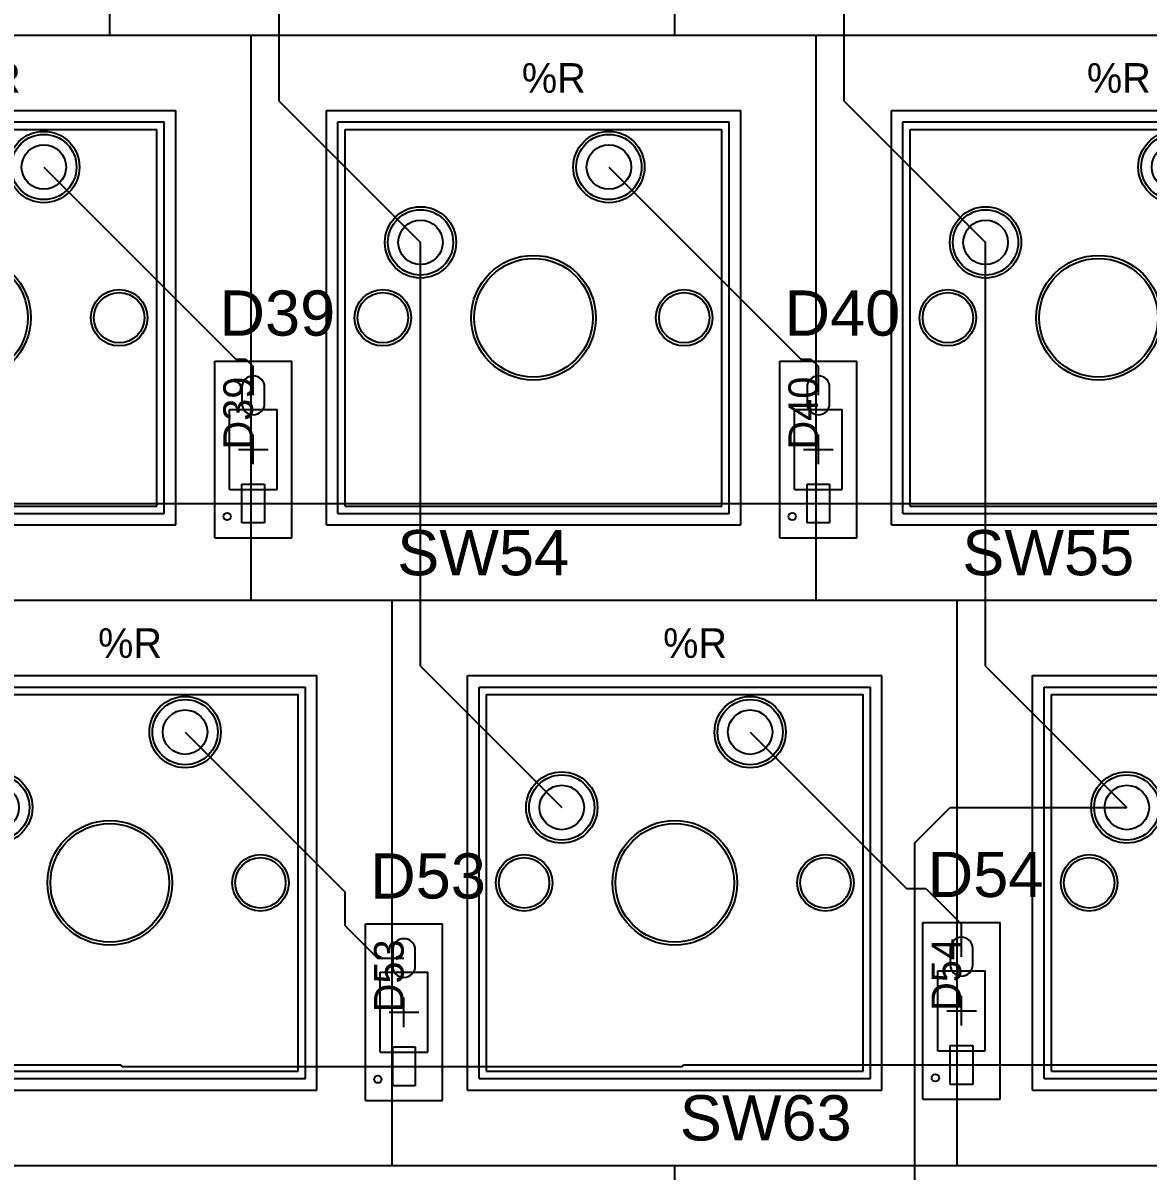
# Model space of a CAD drawing. Header units: millimetres. Extents: x 0 to 306, y 0 to 140.
# Drawn here: x 178.83 to 216.76, y 19.87 to 58.57 of the extents above; entities that cross this region are included whole.
import ezdxf

# ---------------------------------------------------------------- set-up
doc = ezdxf.new("R2010")
doc.units = ezdxf.units.MM
for name, color, linetype in [('BottomLayer', 5, 'Continuous'), ('BottomSolder', 6, 'Continuous'), ('Mechanical16', 56, 'Continuous'), ('Mechanical2', 216, 'Continuous'), ('Mechanical3', 76, 'Continuous'), ('Mechanical4', 56, 'Continuous'), ('Mechanical5', 56, 'Continuous'), ('Mechanical6', 56, 'Continuous'), ('MultiLayer', 9, 'Continuous'), ('PadHoleLayer', 156, 'Continuous'), ('TopLayer', 1, 'Continuous'), ('TopOverlay', 2, 'Continuous'), ('TopPaste', 8, 'Continuous'), ('TopSolder', 216, 'Continuous')]:
    doc.layers.add(name, color=color, linetype=linetype)
doc.styles.add('Arial', font='arial.ttf', dxfattribs={"height": 0.2})

# ---------------------------------------------------------------- blocks, each defined once
blk = doc.blocks.new('SW_C______MX_1_25__PCB_8')
at = {"layer": 'BottomLayer'}
for centre, radius in [((0, 0), 1.1), ((-6.35, -2.54), 1.1), ((-2.54, -5.08), 2), ((-7.62, -5.08), 0.85), ((2.54, -5.08), 0.85)]:
    blk.add_circle(centre, radius, dxfattribs=at)
at = {"layer": 'BottomSolder'}
for centre, radius in [((0, 0), 1.202), ((-6.35, -2.54), 1.202), ((-2.54, -5.08), 2.102), ((-7.62, -5.08), 0.952), ((2.54, -5.08), 0.952)]:
    blk.add_circle(centre, radius, dxfattribs=at)
at = {"layer": 'Mechanical2'}
for p, q in [((-14.446, 4.445), (9.366, 4.445)), ((-14.446, -14.605), (-14.446, 4.445)), ((9.366, -14.605), (9.366, 4.445)), ((-14.446, -14.605), (9.366, -14.605))]:
    blk.add_line(p, q, dxfattribs=at)
at = {"layer": 'Mechanical4'}
for p, q in [((-9.14, -11.68), (-9.14, 1.52)), ((-9.14, 1.52), (4.06, 1.52)), ((4.06, -11.68), (4.06, 1.52)), ((-9.14, -11.68), (4.06, -11.68))]:
    blk.add_line(p, q, dxfattribs=at)
at = {"layer": 'Mechanical6'}
for p, q in [((-8.89, 1.27), (3.81, 1.27)), ((-8.89, -11.43), (-8.89, 1.27)), ((3.81, -11.43), (3.81, 1.27)), ((-8.89, -11.43), (3.81, -11.43))]:
    blk.add_line(p, q, dxfattribs=at)
at = {"layer": 'MultiLayer'}
for centre, radius in [((0, 0), 1.1), ((-6.35, -2.54), 1.1), ((-2.54, -5.08), 2), ((-7.62, -5.08), 0.85), ((2.54, -5.08), 0.85)]:
    blk.add_circle(centre, radius, dxfattribs=at)
at = {"layer": 'PadHoleLayer'}
for centre, radius in [((0, 0), 0.75), ((-6.35, -2.54), 0.75), ((-2.54, -5.08), 2), ((-7.62, -5.08), 0.85), ((2.54, -5.08), 0.85)]:
    blk.add_circle(centre, radius, dxfattribs=at)
at = {"layer": 'TopLayer'}
for centre, radius in [((0, 0), 1.1), ((-6.35, -2.54), 1.1), ((-2.54, -5.08), 2), ((-7.62, -5.08), 0.85), ((2.54, -5.08), 0.85)]:
    blk.add_circle(centre, radius, dxfattribs=at)
at = {"layer": 'TopOverlay'}
for p, q in [((-9.525, 1.905), (4.445, 1.905)), ((-9.525, -12.065), (-9.525, 1.905)), ((4.445, -12.065), (4.445, 1.905)), ((-9.525, -12.065), (4.445, -12.065))]:
    blk.add_line(p, q, dxfattribs=at)
at = {"layer": 'TopSolder'}
for centre, radius in [((0, 0), 1.202), ((-6.35, -2.54), 1.202), ((-2.54, -5.08), 2.102), ((-7.62, -5.08), 0.952), ((2.54, -5.08), 0.952)]:
    blk.add_circle(centre, radius, dxfattribs=at)
at = {"layer": 'Mechanical6'}
blk.add_text('%R', height=1, dxfattribs=at).set_placement((-2.933, 2.501))
blk = doc.blocks.new('SW_C______MX_6_25__PCB_9')
at = {"layer": 'Mechanical2'}
for p in [(-62.071, 4.445), (56.991, -14.605)]:
    blk.add_line(p, (56.991, 4.445), dxfattribs=at)
blk = doc.blocks.new('SW_C______MX_1_00__PCB_16')
at = {"layer": 'BottomLayer'}
for centre, radius in [((0, 0), 1.1), ((-6.35, -2.54), 1.1), ((-2.54, -5.08), 2), ((-7.62, -5.08), 0.85), ((2.54, -5.08), 0.85)]:
    blk.add_circle(centre, radius, dxfattribs=at)
at = {"layer": 'BottomSolder'}
for centre, radius in [((0, 0), 1.202), ((-6.35, -2.54), 1.202), ((-2.54, -5.08), 2.102), ((-7.62, -5.08), 0.952), ((2.54, -5.08), 0.952)]:
    blk.add_circle(centre, radius, dxfattribs=at)
at = {"layer": 'Mechanical2'}
for p, q in [((-12.065, 4.445), (6.985, 4.445)), ((-12.065, -14.605), (-12.065, 4.445)), ((6.985, -14.605), (6.985, 4.445)), ((-12.065, -14.605), (6.985, -14.605))]:
    blk.add_line(p, q, dxfattribs=at)
at = {"layer": 'Mechanical4'}
for p, q in [((-9.14, -11.68), (-9.14, 1.52)), ((-9.14, 1.52), (4.06, 1.52)), ((4.06, -11.68), (4.06, 1.52)), ((-9.14, -11.68), (4.06, -11.68))]:
    blk.add_line(p, q, dxfattribs=at)
at = {"layer": 'Mechanical6'}
for p, q in [((-8.89, 1.27), (3.81, 1.27)), ((-8.89, -11.43), (-8.89, 1.27)), ((3.81, -11.43), (3.81, 1.27)), ((-8.89, -11.43), (3.81, -11.43))]:
    blk.add_line(p, q, dxfattribs=at)
at = {"layer": 'MultiLayer'}
for centre, radius in [((0, 0), 1.1), ((-6.35, -2.54), 1.1), ((-2.54, -5.08), 2), ((-7.62, -5.08), 0.85), ((2.54, -5.08), 0.85)]:
    blk.add_circle(centre, radius, dxfattribs=at)
at = {"layer": 'PadHoleLayer'}
for centre, radius in [((0, 0), 0.75), ((-6.35, -2.54), 0.75), ((-2.54, -5.08), 2), ((-7.62, -5.08), 0.85), ((2.54, -5.08), 0.85)]:
    blk.add_circle(centre, radius, dxfattribs=at)
at = {"layer": 'TopLayer'}
for centre, radius in [((0, 0), 1.1), ((-6.35, -2.54), 1.1), ((-2.54, -5.08), 2), ((-7.62, -5.08), 0.85), ((2.54, -5.08), 0.85)]:
    blk.add_circle(centre, radius, dxfattribs=at)
at = {"layer": 'TopOverlay'}
for p, q in [((-9.525, 1.905), (4.445, 1.905)), ((-9.525, -12.065), (-9.525, 1.905)), ((4.445, -12.065), (4.445, 1.905)), ((-9.525, -12.065), (4.445, -12.065))]:
    blk.add_line(p, q, dxfattribs=at)
at = {"layer": 'TopSolder'}
for centre, radius in [((0, 0), 1.202), ((-6.35, -2.54), 1.202), ((-2.54, -5.08), 2.102), ((-7.62, -5.08), 0.952), ((2.54, -5.08), 0.952)]:
    blk.add_circle(centre, radius, dxfattribs=at)
at = {"layer": 'Mechanical6'}
blk.add_text('%R', height=1, dxfattribs=at).set_placement((-2.933, 2.501))
blk = doc.blocks.new('SW_C______MX_1_00__PCB_17')
at = {"layer": 'BottomLayer'}
for centre, radius in [((0, 0), 1.1), ((-6.35, -2.54), 1.1), ((-2.54, -5.08), 2), ((-7.62, -5.08), 0.85), ((2.54, -5.08), 0.85)]:
    blk.add_circle(centre, radius, dxfattribs=at)
at = {"layer": 'BottomSolder'}
for centre, radius in [((0, 0), 1.202), ((-6.35, -2.54), 1.202), ((-2.54, -5.08), 2.102), ((-7.62, -5.08), 0.952), ((2.54, -5.08), 0.952)]:
    blk.add_circle(centre, radius, dxfattribs=at)
at = {"layer": 'Mechanical2'}
for p, q in [((-12.065, 4.445), (6.985, 4.445)), ((-12.065, -14.605), (-12.065, 4.445)), ((6.985, -14.605), (6.985, 4.445)), ((-12.065, -14.605), (6.985, -14.605))]:
    blk.add_line(p, q, dxfattribs=at)
at = {"layer": 'Mechanical4'}
for p, q in [((-9.14, -11.68), (-9.14, 1.52)), ((-9.14, 1.52), (4.06, 1.52)), ((4.06, -11.68), (4.06, 1.52)), ((-9.14, -11.68), (4.06, -11.68))]:
    blk.add_line(p, q, dxfattribs=at)
at = {"layer": 'Mechanical6'}
for p, q in [((-8.89, 1.27), (3.81, 1.27)), ((-8.89, -11.43), (-8.89, 1.27)), ((3.81, -11.43), (3.81, 1.27)), ((-8.89, -11.43), (3.81, -11.43))]:
    blk.add_line(p, q, dxfattribs=at)
at = {"layer": 'MultiLayer'}
for centre, radius in [((0, 0), 1.1), ((-6.35, -2.54), 1.1), ((-2.54, -5.08), 2), ((-7.62, -5.08), 0.85), ((2.54, -5.08), 0.85)]:
    blk.add_circle(centre, radius, dxfattribs=at)
at = {"layer": 'PadHoleLayer'}
for centre, radius in [((0, 0), 0.75), ((-6.35, -2.54), 0.75), ((-2.54, -5.08), 2), ((-7.62, -5.08), 0.85), ((2.54, -5.08), 0.85)]:
    blk.add_circle(centre, radius, dxfattribs=at)
at = {"layer": 'TopLayer'}
for centre, radius in [((0, 0), 1.1), ((-6.35, -2.54), 1.1), ((-2.54, -5.08), 2), ((-7.62, -5.08), 0.85), ((2.54, -5.08), 0.85)]:
    blk.add_circle(centre, radius, dxfattribs=at)
at = {"layer": 'TopOverlay'}
for p, q in [((-9.525, 1.905), (4.445, 1.905)), ((-9.525, -12.065), (-9.525, 1.905)), ((4.445, -12.065), (4.445, 1.905)), ((-9.525, -12.065), (4.445, -12.065))]:
    blk.add_line(p, q, dxfattribs=at)
at = {"layer": 'TopSolder'}
for centre, radius in [((0, 0), 1.202), ((-6.35, -2.54), 1.202), ((-2.54, -5.08), 2.102), ((-7.62, -5.08), 0.952), ((2.54, -5.08), 0.952)]:
    blk.add_circle(centre, radius, dxfattribs=at)
at = {"layer": 'Mechanical6'}
blk.add_text('%R', height=1, dxfattribs=at).set_placement((-2.933, 2.501))
blk = doc.blocks.new('SW_C______MX_1_00__PCB_18')
at = {"layer": 'BottomLayer'}
for centre, radius in [((0, 0), 1.1), ((-6.35, -2.54), 1.1), ((-2.54, -5.08), 2), ((-7.62, -5.08), 0.85), ((2.54, -5.08), 0.85)]:
    blk.add_circle(centre, radius, dxfattribs=at)
at = {"layer": 'BottomSolder'}
for centre, radius in [((0, 0), 1.202), ((-6.35, -2.54), 1.202), ((-2.54, -5.08), 2.102), ((-7.62, -5.08), 0.952), ((2.54, -5.08), 0.952)]:
    blk.add_circle(centre, radius, dxfattribs=at)
at = {"layer": 'Mechanical2'}
for p, q in [((-12.065, 4.445), (6.985, 4.445)), ((-12.065, -14.605), (-12.065, 4.445)), ((6.985, -14.605), (6.985, 4.445)), ((-12.065, -14.605), (6.985, -14.605))]:
    blk.add_line(p, q, dxfattribs=at)
at = {"layer": 'Mechanical4'}
for p, q in [((-9.14, -11.68), (-9.14, 1.52)), ((-9.14, 1.52), (4.06, 1.52)), ((4.06, -11.68), (4.06, 1.52)), ((-9.14, -11.68), (4.06, -11.68))]:
    blk.add_line(p, q, dxfattribs=at)
at = {"layer": 'Mechanical6'}
for p, q in [((-8.89, 1.27), (3.81, 1.27)), ((-8.89, -11.43), (-8.89, 1.27)), ((3.81, -11.43), (3.81, 1.27)), ((-8.89, -11.43), (3.81, -11.43))]:
    blk.add_line(p, q, dxfattribs=at)
at = {"layer": 'MultiLayer'}
for centre, radius in [((0, 0), 1.1), ((-6.35, -2.54), 1.1), ((-2.54, -5.08), 2), ((-7.62, -5.08), 0.85), ((2.54, -5.08), 0.85)]:
    blk.add_circle(centre, radius, dxfattribs=at)
at = {"layer": 'PadHoleLayer'}
for centre, radius in [((0, 0), 0.75), ((-6.35, -2.54), 0.75), ((-2.54, -5.08), 2), ((-7.62, -5.08), 0.85), ((2.54, -5.08), 0.85)]:
    blk.add_circle(centre, radius, dxfattribs=at)
at = {"layer": 'TopLayer'}
for centre, radius in [((0, 0), 1.1), ((-6.35, -2.54), 1.1), ((-2.54, -5.08), 2), ((-7.62, -5.08), 0.85), ((2.54, -5.08), 0.85)]:
    blk.add_circle(centre, radius, dxfattribs=at)
at = {"layer": 'TopOverlay'}
for p, q in [((-9.525, 1.905), (4.445, 1.905)), ((-9.525, -12.065), (-9.525, 1.905)), ((4.445, -12.065), (4.445, 1.905)), ((-9.525, -12.065), (4.445, -12.065))]:
    blk.add_line(p, q, dxfattribs=at)
at = {"layer": 'TopSolder'}
for centre, radius in [((0, 0), 1.202), ((-6.35, -2.54), 1.202), ((-2.54, -5.08), 2.102), ((-7.62, -5.08), 0.952), ((2.54, -5.08), 0.952)]:
    blk.add_circle(centre, radius, dxfattribs=at)
at = {"layer": 'Mechanical6'}
blk.add_text('%R', height=1, dxfattribs=at).set_placement((-2.933, 2.501))
blk = doc.blocks.new('SW_C______MX_1_00__PCB_30')
at = {"layer": 'BottomLayer'}
for centre, radius in [((0, 0), 1.1), ((-6.35, -2.54), 1.1), ((-2.54, -5.08), 2), ((-7.62, -5.08), 0.85), ((2.54, -5.08), 0.85)]:
    blk.add_circle(centre, radius, dxfattribs=at)
at = {"layer": 'BottomSolder'}
for centre, radius in [((0, 0), 1.202), ((-6.35, -2.54), 1.202), ((-2.54, -5.08), 2.102), ((-7.62, -5.08), 0.952), ((2.54, -5.08), 0.952)]:
    blk.add_circle(centre, radius, dxfattribs=at)
at = {"layer": 'Mechanical2'}
for p, q in [((-12.065, 4.445), (6.985, 4.445)), ((-12.065, -14.605), (-12.065, 4.445)), ((6.985, -14.605), (6.985, 4.445)), ((-12.065, -14.605), (6.985, -14.605))]:
    blk.add_line(p, q, dxfattribs=at)
at = {"layer": 'Mechanical4'}
for p, q in [((-9.14, -11.68), (-9.14, 1.52)), ((-9.14, 1.52), (4.06, 1.52)), ((4.06, -11.68), (4.06, 1.52)), ((-9.14, -11.68), (4.06, -11.68))]:
    blk.add_line(p, q, dxfattribs=at)
at = {"layer": 'Mechanical6'}
for p, q in [((-8.89, 1.27), (3.81, 1.27)), ((-8.89, -11.43), (-8.89, 1.27)), ((3.81, -11.43), (3.81, 1.27)), ((-8.89, -11.43), (3.81, -11.43))]:
    blk.add_line(p, q, dxfattribs=at)
at = {"layer": 'MultiLayer'}
for centre, radius in [((0, 0), 1.1), ((-6.35, -2.54), 1.1), ((-2.54, -5.08), 2), ((-7.62, -5.08), 0.85), ((2.54, -5.08), 0.85)]:
    blk.add_circle(centre, radius, dxfattribs=at)
at = {"layer": 'PadHoleLayer'}
for centre, radius in [((0, 0), 0.75), ((-6.35, -2.54), 0.75), ((-2.54, -5.08), 2), ((-7.62, -5.08), 0.85), ((2.54, -5.08), 0.85)]:
    blk.add_circle(centre, radius, dxfattribs=at)
at = {"layer": 'TopLayer'}
for centre, radius in [((0, 0), 1.1), ((-6.35, -2.54), 1.1), ((-2.54, -5.08), 2), ((-7.62, -5.08), 0.85), ((2.54, -5.08), 0.85)]:
    blk.add_circle(centre, radius, dxfattribs=at)
at = {"layer": 'TopOverlay'}
for p, q in [((-9.525, 1.905), (4.445, 1.905)), ((-9.525, -12.065), (-9.525, 1.905)), ((4.445, -12.065), (4.445, 1.905)), ((-9.525, -12.065), (4.445, -12.065))]:
    blk.add_line(p, q, dxfattribs=at)
at = {"layer": 'TopSolder'}
for centre, radius in [((0, 0), 1.202), ((-6.35, -2.54), 1.202), ((-2.54, -5.08), 2.102), ((-7.62, -5.08), 0.952), ((2.54, -5.08), 0.952)]:
    blk.add_circle(centre, radius, dxfattribs=at)
at = {"layer": 'Mechanical6'}
blk.add_text('%R', height=1, dxfattribs=at).set_placement((-2.933, 2.501))
blk = doc.blocks.new('SW_C______MX_1_00__PCB_31')
at = {"layer": 'BottomLayer'}
for centre, radius in [((0, 0), 1.1), ((-6.35, -2.54), 1.1), ((-2.54, -5.08), 2), ((-7.62, -5.08), 0.85), ((2.54, -5.08), 0.85)]:
    blk.add_circle(centre, radius, dxfattribs=at)
at = {"layer": 'BottomSolder'}
for centre, radius in [((0, 0), 1.202), ((-6.35, -2.54), 1.202), ((-2.54, -5.08), 2.102), ((-7.62, -5.08), 0.952), ((2.54, -5.08), 0.952)]:
    blk.add_circle(centre, radius, dxfattribs=at)
at = {"layer": 'Mechanical2'}
for p, q in [((-12.065, 4.445), (6.985, 4.445)), ((-12.065, -14.605), (-12.065, 4.445)), ((6.985, -14.605), (6.985, 4.445)), ((-12.065, -14.605), (6.985, -14.605))]:
    blk.add_line(p, q, dxfattribs=at)
at = {"layer": 'Mechanical4'}
for p, q in [((-9.14, -11.68), (-9.14, 1.52)), ((-9.14, 1.52), (4.06, 1.52)), ((4.06, -11.68), (4.06, 1.52)), ((-9.14, -11.68), (4.06, -11.68))]:
    blk.add_line(p, q, dxfattribs=at)
at = {"layer": 'Mechanical6'}
for p, q in [((-8.89, 1.27), (3.81, 1.27)), ((-8.89, -11.43), (-8.89, 1.27)), ((3.81, -11.43), (3.81, 1.27)), ((-8.89, -11.43), (3.81, -11.43))]:
    blk.add_line(p, q, dxfattribs=at)
at = {"layer": 'MultiLayer'}
for centre, radius in [((0, 0), 1.1), ((-6.35, -2.54), 1.1), ((-2.54, -5.08), 2), ((-7.62, -5.08), 0.85), ((2.54, -5.08), 0.85)]:
    blk.add_circle(centre, radius, dxfattribs=at)
at = {"layer": 'PadHoleLayer'}
for centre, radius in [((0, 0), 0.75), ((-6.35, -2.54), 0.75), ((-2.54, -5.08), 2), ((-7.62, -5.08), 0.85), ((2.54, -5.08), 0.85)]:
    blk.add_circle(centre, radius, dxfattribs=at)
at = {"layer": 'TopLayer'}
for centre, radius in [((0, 0), 1.1), ((-6.35, -2.54), 1.1), ((-2.54, -5.08), 2), ((-7.62, -5.08), 0.85), ((2.54, -5.08), 0.85)]:
    blk.add_circle(centre, radius, dxfattribs=at)
at = {"layer": 'TopOverlay'}
for p, q in [((-9.525, 1.905), (4.445, 1.905)), ((-9.525, -12.065), (-9.525, 1.905)), ((4.445, -12.065), (4.445, 1.905)), ((-9.525, -12.065), (4.445, -12.065))]:
    blk.add_line(p, q, dxfattribs=at)
at = {"layer": 'TopSolder'}
for centre, radius in [((0, 0), 1.202), ((-6.35, -2.54), 1.202), ((-2.54, -5.08), 2.102), ((-7.62, -5.08), 0.952), ((2.54, -5.08), 0.952)]:
    blk.add_circle(centre, radius, dxfattribs=at)
at = {"layer": 'Mechanical6'}
blk.add_text('%R', height=1, dxfattribs=at).set_placement((-2.933, 2.501))
blk = doc.blocks.new('SW_C______MX_1_00__PCB_32')
at = {"layer": 'BottomLayer'}
for centre, radius in [((0, 0), 1.1), ((-6.35, -2.54), 1.1), ((-2.54, -5.08), 2), ((-7.62, -5.08), 0.85), ((2.54, -5.08), 0.85)]:
    blk.add_circle(centre, radius, dxfattribs=at)
at = {"layer": 'BottomSolder'}
for centre, radius in [((0, 0), 1.202), ((-6.35, -2.54), 1.202), ((-2.54, -5.08), 2.102), ((-7.62, -5.08), 0.952), ((2.54, -5.08), 0.952)]:
    blk.add_circle(centre, radius, dxfattribs=at)
at = {"layer": 'Mechanical2'}
for p, q in [((-12.065, 4.445), (6.985, 4.445)), ((-12.065, -14.605), (-12.065, 4.445)), ((6.985, -14.605), (6.985, 4.445)), ((-12.065, -14.605), (6.985, -14.605))]:
    blk.add_line(p, q, dxfattribs=at)
at = {"layer": 'Mechanical4'}
for p, q in [((-9.14, -11.68), (-9.14, 1.52)), ((-9.14, 1.52), (4.06, 1.52)), ((4.06, -11.68), (4.06, 1.52)), ((-9.14, -11.68), (4.06, -11.68))]:
    blk.add_line(p, q, dxfattribs=at)
at = {"layer": 'Mechanical6'}
for p, q in [((-8.89, 1.27), (3.81, 1.27)), ((-8.89, -11.43), (-8.89, 1.27)), ((3.81, -11.43), (3.81, 1.27)), ((-8.89, -11.43), (3.81, -11.43))]:
    blk.add_line(p, q, dxfattribs=at)
at = {"layer": 'MultiLayer'}
for centre, radius in [((0, 0), 1.1), ((-6.35, -2.54), 1.1), ((-2.54, -5.08), 2), ((-7.62, -5.08), 0.85), ((2.54, -5.08), 0.85)]:
    blk.add_circle(centre, radius, dxfattribs=at)
at = {"layer": 'PadHoleLayer'}
for centre, radius in [((0, 0), 0.75), ((-6.35, -2.54), 0.75), ((-2.54, -5.08), 2), ((-7.62, -5.08), 0.85), ((2.54, -5.08), 0.85)]:
    blk.add_circle(centre, radius, dxfattribs=at)
at = {"layer": 'TopLayer'}
for centre, radius in [((0, 0), 1.1), ((-6.35, -2.54), 1.1), ((-2.54, -5.08), 2), ((-7.62, -5.08), 0.85), ((2.54, -5.08), 0.85)]:
    blk.add_circle(centre, radius, dxfattribs=at)
at = {"layer": 'TopOverlay'}
for p, q in [((-9.525, 1.905), (4.445, 1.905)), ((-9.525, -12.065), (-9.525, 1.905)), ((4.445, -12.065), (4.445, 1.905)), ((-9.525, -12.065), (4.445, -12.065))]:
    blk.add_line(p, q, dxfattribs=at)
at = {"layer": 'TopSolder'}
for centre, radius in [((0, 0), 1.202), ((-6.35, -2.54), 1.202), ((-2.54, -5.08), 2.102), ((-7.62, -5.08), 0.952), ((2.54, -5.08), 0.952)]:
    blk.add_circle(centre, radius, dxfattribs=at)
at = {"layer": 'Mechanical6'}
blk.add_text('%R', height=1, dxfattribs=at).set_placement((-2.933, 2.501))
blk = doc.blocks.new('SW_C______MX_1_00__PCB_45')
at = {"layer": 'BottomLayer'}
for centre, radius in [((0, 0), 1.1), ((-6.35, -2.54), 1.1), ((-2.54, -5.08), 2), ((-7.62, -5.08), 0.85), ((2.54, -5.08), 0.85)]:
    blk.add_circle(centre, radius, dxfattribs=at)
at = {"layer": 'BottomSolder'}
for centre, radius in [((0, 0), 1.202), ((-6.35, -2.54), 1.202), ((-2.54, -5.08), 2.102), ((-7.62, -5.08), 0.952), ((2.54, -5.08), 0.952)]:
    blk.add_circle(centre, radius, dxfattribs=at)
at = {"layer": 'Mechanical2'}
for p, q in [((-12.065, 4.445), (6.985, 4.445)), ((-12.065, -14.605), (-12.065, 4.445)), ((6.985, -14.605), (6.985, 4.445)), ((-12.065, -14.605), (6.985, -14.605))]:
    blk.add_line(p, q, dxfattribs=at)
at = {"layer": 'Mechanical4'}
for p, q in [((-9.14, -11.68), (-9.14, 1.52)), ((-9.14, 1.52), (4.06, 1.52)), ((4.06, -11.68), (4.06, 1.52)), ((-9.14, -11.68), (4.06, -11.68))]:
    blk.add_line(p, q, dxfattribs=at)
at = {"layer": 'Mechanical6'}
for p, q in [((-8.89, 1.27), (3.81, 1.27)), ((-8.89, -11.43), (-8.89, 1.27)), ((3.81, -11.43), (3.81, 1.27)), ((-8.89, -11.43), (3.81, -11.43))]:
    blk.add_line(p, q, dxfattribs=at)
at = {"layer": 'MultiLayer'}
for centre, radius in [((0, 0), 1.1), ((-6.35, -2.54), 1.1), ((-2.54, -5.08), 2), ((-7.62, -5.08), 0.85), ((2.54, -5.08), 0.85)]:
    blk.add_circle(centre, radius, dxfattribs=at)
at = {"layer": 'PadHoleLayer'}
for centre, radius in [((0, 0), 0.75), ((-6.35, -2.54), 0.75), ((-2.54, -5.08), 2), ((-7.62, -5.08), 0.85), ((2.54, -5.08), 0.85)]:
    blk.add_circle(centre, radius, dxfattribs=at)
at = {"layer": 'TopLayer'}
for centre, radius in [((0, 0), 1.1), ((-6.35, -2.54), 1.1), ((-2.54, -5.08), 2), ((-7.62, -5.08), 0.85), ((2.54, -5.08), 0.85)]:
    blk.add_circle(centre, radius, dxfattribs=at)
at = {"layer": 'TopOverlay'}
for p, q in [((-9.525, 1.905), (4.445, 1.905)), ((-9.525, -12.065), (-9.525, 1.905)), ((4.445, -12.065), (4.445, 1.905)), ((-9.525, -12.065), (4.445, -12.065))]:
    blk.add_line(p, q, dxfattribs=at)
at = {"layer": 'TopSolder'}
for centre, radius in [((0, 0), 1.202), ((-6.35, -2.54), 1.202), ((-2.54, -5.08), 2.102), ((-7.62, -5.08), 0.952), ((2.54, -5.08), 0.952)]:
    blk.add_circle(centre, radius, dxfattribs=at)
at = {"layer": 'Mechanical6'}
blk.add_text('%R', height=1, dxfattribs=at).set_placement((-2.933, 2.501))
blk = doc.blocks.new('SW_C______MX_1_00__PCB_46')
at = {"layer": 'BottomLayer'}
for centre, radius in [((0, 0), 1.1), ((-6.35, -2.54), 1.1), ((-2.54, -5.08), 2), ((-7.62, -5.08), 0.85), ((2.54, -5.08), 0.85)]:
    blk.add_circle(centre, radius, dxfattribs=at)
at = {"layer": 'BottomSolder'}
for centre, radius in [((0, 0), 1.202), ((-6.35, -2.54), 1.202), ((-2.54, -5.08), 2.102), ((-7.62, -5.08), 0.952), ((2.54, -5.08), 0.952)]:
    blk.add_circle(centre, radius, dxfattribs=at)
at = {"layer": 'Mechanical2'}
for p, q in [((-12.065, 4.445), (6.985, 4.445)), ((-12.065, -14.605), (-12.065, 4.445)), ((6.985, -14.605), (6.985, 4.445)), ((-12.065, -14.605), (6.985, -14.605))]:
    blk.add_line(p, q, dxfattribs=at)
at = {"layer": 'Mechanical4'}
for p, q in [((-9.14, -11.68), (-9.14, 1.52)), ((-9.14, 1.52), (4.06, 1.52)), ((4.06, -11.68), (4.06, 1.52)), ((-9.14, -11.68), (4.06, -11.68))]:
    blk.add_line(p, q, dxfattribs=at)
at = {"layer": 'Mechanical6'}
for p, q in [((-8.89, 1.27), (3.81, 1.27)), ((-8.89, -11.43), (-8.89, 1.27)), ((3.81, -11.43), (3.81, 1.27)), ((-8.89, -11.43), (3.81, -11.43))]:
    blk.add_line(p, q, dxfattribs=at)
at = {"layer": 'MultiLayer'}
for centre, radius in [((0, 0), 1.1), ((-6.35, -2.54), 1.1), ((-2.54, -5.08), 2), ((-7.62, -5.08), 0.85), ((2.54, -5.08), 0.85)]:
    blk.add_circle(centre, radius, dxfattribs=at)
at = {"layer": 'PadHoleLayer'}
for centre, radius in [((0, 0), 0.75), ((-6.35, -2.54), 0.75), ((-2.54, -5.08), 2), ((-7.62, -5.08), 0.85), ((2.54, -5.08), 0.85)]:
    blk.add_circle(centre, radius, dxfattribs=at)
at = {"layer": 'TopLayer'}
for centre, radius in [((0, 0), 1.1), ((-6.35, -2.54), 1.1), ((-2.54, -5.08), 2), ((-7.62, -5.08), 0.85), ((2.54, -5.08), 0.85)]:
    blk.add_circle(centre, radius, dxfattribs=at)
at = {"layer": 'TopOverlay'}
for p, q in [((-9.525, 1.905), (4.445, 1.905)), ((-9.525, -12.065), (-9.525, 1.905)), ((4.445, -12.065), (4.445, 1.905)), ((-9.525, -12.065), (4.445, -12.065))]:
    blk.add_line(p, q, dxfattribs=at)
at = {"layer": 'TopSolder'}
for centre, radius in [((0, 0), 1.202), ((-6.35, -2.54), 1.202), ((-2.54, -5.08), 2.102), ((-7.62, -5.08), 0.952), ((2.54, -5.08), 0.952)]:
    blk.add_circle(centre, radius, dxfattribs=at)
at = {"layer": 'Mechanical6'}
blk.add_text('%R', height=1, dxfattribs=at).set_placement((-2.933, 2.501))
blk = doc.blocks.new('SW_C______MX_1_00__PCB_47')
at = {"layer": 'BottomLayer'}
for centre, radius in [((0, 0), 1.1), ((-6.35, -2.54), 1.1), ((-2.54, -5.08), 2), ((-7.62, -5.08), 0.85), ((2.54, -5.08), 0.85)]:
    blk.add_circle(centre, radius, dxfattribs=at)
at = {"layer": 'BottomSolder'}
for centre, radius in [((0, 0), 1.202), ((-6.35, -2.54), 1.202), ((-2.54, -5.08), 2.102), ((-7.62, -5.08), 0.952), ((2.54, -5.08), 0.952)]:
    blk.add_circle(centre, radius, dxfattribs=at)
at = {"layer": 'Mechanical2'}
for p, q in [((-12.065, 4.445), (6.985, 4.445)), ((-12.065, -14.605), (-12.065, 4.445)), ((6.985, -14.605), (6.985, 4.445)), ((-12.065, -14.605), (6.985, -14.605))]:
    blk.add_line(p, q, dxfattribs=at)
at = {"layer": 'Mechanical4'}
for p, q in [((-9.14, -11.68), (-9.14, 1.52)), ((-9.14, 1.52), (4.06, 1.52)), ((4.06, -11.68), (4.06, 1.52)), ((-9.14, -11.68), (4.06, -11.68))]:
    blk.add_line(p, q, dxfattribs=at)
at = {"layer": 'Mechanical6'}
for p, q in [((-8.89, 1.27), (3.81, 1.27)), ((-8.89, -11.43), (-8.89, 1.27)), ((3.81, -11.43), (3.81, 1.27)), ((-8.89, -11.43), (3.81, -11.43))]:
    blk.add_line(p, q, dxfattribs=at)
at = {"layer": 'MultiLayer'}
for centre, radius in [((0, 0), 1.1), ((-6.35, -2.54), 1.1), ((-2.54, -5.08), 2), ((-7.62, -5.08), 0.85), ((2.54, -5.08), 0.85)]:
    blk.add_circle(centre, radius, dxfattribs=at)
at = {"layer": 'PadHoleLayer'}
for centre, radius in [((0, 0), 0.75), ((-6.35, -2.54), 0.75), ((-2.54, -5.08), 2), ((-7.62, -5.08), 0.85), ((2.54, -5.08), 0.85)]:
    blk.add_circle(centre, radius, dxfattribs=at)
at = {"layer": 'TopLayer'}
for centre, radius in [((0, 0), 1.1), ((-6.35, -2.54), 1.1), ((-2.54, -5.08), 2), ((-7.62, -5.08), 0.85), ((2.54, -5.08), 0.85)]:
    blk.add_circle(centre, radius, dxfattribs=at)
at = {"layer": 'TopOverlay'}
for p, q in [((-9.525, 1.905), (4.445, 1.905)), ((-9.525, -12.065), (-9.525, 1.905)), ((4.445, -12.065), (4.445, 1.905)), ((-9.525, -12.065), (4.445, -12.065))]:
    blk.add_line(p, q, dxfattribs=at)
at = {"layer": 'TopSolder'}
for centre, radius in [((0, 0), 1.202), ((-6.35, -2.54), 1.202), ((-2.54, -5.08), 2.102), ((-7.62, -5.08), 0.952), ((2.54, -5.08), 0.952)]:
    blk.add_circle(centre, radius, dxfattribs=at)
at = {"layer": 'Mechanical6'}
blk.add_text('%R', height=1, dxfattribs=at).set_placement((-2.933, 2.501))
blk = doc.blocks.new('FP_SOD_123_IPC_A_94')
at = {"layer": 'Mechanical16'}
for p, q in [((0, 0.5), (0, -0.5)), ((-0.5, 0), (0.5, 0))]:
    blk.add_line(p, q, dxfattribs=at)
at = {"layer": 'Mechanical2'}
for p, q in [((-1.35, 0.8), (1.35, 0.8)), ((-1.35, 0.8), (-1.35, -0.8)), ((1.35, 0.8), (1.35, -0.8)), ((-1.35, -0.8), (1.35, -0.8))]:
    blk.add_line(p, q, dxfattribs=at)
at = {"layer": 'Mechanical3'}
for p, q in [((-2.979, 1.3), (2.979, 1.3)), ((-2.979, 1.3), (-2.979, -1.3)), ((2.979, 1.3), (2.979, -1.3)), ((-2.979, -1.3), (2.979, -1.3))]:
    blk.add_line(p, q, dxfattribs=at)
at = {"layer": 'Mechanical5'}
for p, q in [((-2.979, 1.3), (2.979, 1.3)), ((-2.979, 1.3), (-2.979, -1.3)), ((2.979, 1.3), (2.979, -1.3)), ((-2.979, -1.3), (2.979, -1.3))]:
    blk.add_line(p, q, dxfattribs=at)
at = {"layer": 'TopLayer'}
for p, q in [((-2.479, 0.381), (-1.171, 0.381)), ((-2.479, -0.381), (-2.479, 0.381)), ((-1.171, 0.381), (-1.171, -0.381)), ((2.098, 0.381), (1.552, 0.381)), ((-1.171, -0.381), (-2.479, -0.381)), ((1.552, -0.381), (2.098, -0.381))]:
    blk.add_line(p, q, dxfattribs=at)
for centre, start, end in [((1.552, 0), 90, 270), ((2.098, 0), 270, 90)]:
    blk.add_arc(centre, 0.381, start, end, dxfattribs=at)
at = {"layer": 'TopOverlay'}
for p, q in [((-1.35, 0.8), (-1.35, 0.72)), ((-1.35, 0.8), (1.35, 0.8)), ((1.35, 0.8), (1.35, 0.72)), ((-1.35, -0.72), (-1.35, -0.8)), ((1.35, -0.72), (1.35, -0.8)), ((-1.35, -0.8), (1.35, -0.8))]:
    blk.add_line(p, q, dxfattribs=at)
blk.add_circle((-2.261, 0.881), 0.125, dxfattribs=at)
at = {"layer": 'TopPaste'}
for p, q in [((-2.479, 0.381), (-1.171, 0.381)), ((-2.479, -0.381), (-2.479, 0.381)), ((-1.171, 0.381), (-1.171, -0.381)), ((2.098, 0.381), (1.552, 0.381)), ((-1.171, -0.381), (-2.479, -0.381)), ((1.552, -0.381), (2.098, -0.381))]:
    blk.add_line(p, q, dxfattribs=at)
for centre, start, end in [((1.552, 0), 90, 270), ((2.098, 0), 270, 90)]:
    blk.add_arc(centre, 0.381, start, end, dxfattribs=at)
at = {"layer": 'TopSolder'}
for p, q in [((-2.479, 0.381), (-1.171, 0.381)), ((-2.479, -0.381), (-2.479, 0.381)), ((-1.171, 0.381), (-1.171, -0.381)), ((2.098, 0.381), (1.552, 0.381)), ((-1.171, -0.381), (-2.479, -0.381)), ((1.552, -0.381), (2.098, -0.381))]:
    blk.add_line(p, q, dxfattribs=at)
for centre, start, end in [((1.552, 0), 90, 270), ((2.098, 0), 270, 90)]:
    blk.add_arc(centre, 0.381, start, end, dxfattribs=at)
at = {"layer": 'Mechanical5'}
blk.add_text('D54', height=1, dxfattribs=at).set_placement((0, 0.011))
blk = doc.blocks.new('FP_SOD_123_IPC_A_95')
at = {"layer": 'Mechanical16'}
for p, q in [((0, 0.5), (0, -0.5)), ((-0.5, 0), (0.5, 0))]:
    blk.add_line(p, q, dxfattribs=at)
at = {"layer": 'Mechanical2'}
for p, q in [((-1.35, 0.8), (1.35, 0.8)), ((-1.35, 0.8), (-1.35, -0.8)), ((1.35, 0.8), (1.35, -0.8)), ((-1.35, -0.8), (1.35, -0.8))]:
    blk.add_line(p, q, dxfattribs=at)
at = {"layer": 'Mechanical3'}
for p, q in [((-2.979, 1.3), (2.979, 1.3)), ((-2.979, 1.3), (-2.979, -1.3)), ((2.979, 1.3), (2.979, -1.3)), ((-2.979, -1.3), (2.979, -1.3))]:
    blk.add_line(p, q, dxfattribs=at)
at = {"layer": 'Mechanical5'}
for p, q in [((-2.979, 1.3), (2.979, 1.3)), ((-2.979, 1.3), (-2.979, -1.3)), ((2.979, 1.3), (2.979, -1.3)), ((-2.979, -1.3), (2.979, -1.3))]:
    blk.add_line(p, q, dxfattribs=at)
at = {"layer": 'TopLayer'}
for p, q in [((-2.479, 0.381), (-1.171, 0.381)), ((-2.479, -0.381), (-2.479, 0.381)), ((-1.171, 0.381), (-1.171, -0.381)), ((2.098, 0.381), (1.552, 0.381)), ((-1.171, -0.381), (-2.479, -0.381)), ((1.552, -0.381), (2.098, -0.381))]:
    blk.add_line(p, q, dxfattribs=at)
for centre, start, end in [((1.552, 0), 90, 270), ((2.098, 0), 270, 90)]:
    blk.add_arc(centre, 0.381, start, end, dxfattribs=at)
at = {"layer": 'TopOverlay'}
for p, q in [((-1.35, 0.8), (-1.35, 0.72)), ((-1.35, 0.8), (1.35, 0.8)), ((1.35, 0.8), (1.35, 0.72)), ((-1.35, -0.72), (-1.35, -0.8)), ((1.35, -0.72), (1.35, -0.8)), ((-1.35, -0.8), (1.35, -0.8))]:
    blk.add_line(p, q, dxfattribs=at)
blk.add_circle((-2.261, 0.881), 0.125, dxfattribs=at)
at = {"layer": 'TopPaste'}
for p, q in [((-2.479, 0.381), (-1.171, 0.381)), ((-2.479, -0.381), (-2.479, 0.381)), ((-1.171, 0.381), (-1.171, -0.381)), ((2.098, 0.381), (1.552, 0.381)), ((-1.171, -0.381), (-2.479, -0.381)), ((1.552, -0.381), (2.098, -0.381))]:
    blk.add_line(p, q, dxfattribs=at)
for centre, start, end in [((1.552, 0), 90, 270), ((2.098, 0), 270, 90)]:
    blk.add_arc(centre, 0.381, start, end, dxfattribs=at)
at = {"layer": 'TopSolder'}
for p, q in [((-2.479, 0.381), (-1.171, 0.381)), ((-2.479, -0.381), (-2.479, 0.381)), ((-1.171, 0.381), (-1.171, -0.381)), ((2.098, 0.381), (1.552, 0.381)), ((-1.171, -0.381), (-2.479, -0.381)), ((1.552, -0.381), (2.098, -0.381))]:
    blk.add_line(p, q, dxfattribs=at)
for centre, start, end in [((1.552, 0), 90, 270), ((2.098, 0), 270, 90)]:
    blk.add_arc(centre, 0.381, start, end, dxfattribs=at)
at = {"layer": 'Mechanical5'}
blk.add_text('D53', height=1, dxfattribs=at).set_placement((0, 0.011))
blk = doc.blocks.new('FP_SOD_123_IPC_A_108')
at = {"layer": 'Mechanical16'}
for p, q in [((0, 0.5), (0, -0.5)), ((-0.5, 0), (0.5, 0))]:
    blk.add_line(p, q, dxfattribs=at)
at = {"layer": 'Mechanical2'}
for p, q in [((-1.35, 0.8), (1.35, 0.8)), ((-1.35, 0.8), (-1.35, -0.8)), ((1.35, 0.8), (1.35, -0.8)), ((-1.35, -0.8), (1.35, -0.8))]:
    blk.add_line(p, q, dxfattribs=at)
at = {"layer": 'Mechanical3'}
for p, q in [((-2.979, 1.3), (2.979, 1.3)), ((-2.979, 1.3), (-2.979, -1.3)), ((2.979, 1.3), (2.979, -1.3)), ((-2.979, -1.3), (2.979, -1.3))]:
    blk.add_line(p, q, dxfattribs=at)
at = {"layer": 'Mechanical5'}
for p, q in [((-2.979, 1.3), (2.979, 1.3)), ((-2.979, 1.3), (-2.979, -1.3)), ((2.979, 1.3), (2.979, -1.3)), ((-2.979, -1.3), (2.979, -1.3))]:
    blk.add_line(p, q, dxfattribs=at)
at = {"layer": 'TopLayer'}
for p, q in [((-2.479, 0.381), (-1.171, 0.381)), ((-2.479, -0.381), (-2.479, 0.381)), ((-1.171, 0.381), (-1.171, -0.381)), ((2.098, 0.381), (1.552, 0.381)), ((-1.171, -0.381), (-2.479, -0.381)), ((1.552, -0.381), (2.098, -0.381))]:
    blk.add_line(p, q, dxfattribs=at)
for centre, start, end in [((1.552, 0), 90, 270), ((2.098, 0), 270, 90)]:
    blk.add_arc(centre, 0.381, start, end, dxfattribs=at)
at = {"layer": 'TopOverlay'}
for p, q in [((-1.35, 0.8), (-1.35, 0.72)), ((-1.35, 0.8), (1.35, 0.8)), ((1.35, 0.8), (1.35, 0.72)), ((-1.35, -0.72), (-1.35, -0.8)), ((1.35, -0.72), (1.35, -0.8)), ((-1.35, -0.8), (1.35, -0.8))]:
    blk.add_line(p, q, dxfattribs=at)
blk.add_circle((-2.261, 0.881), 0.125, dxfattribs=at)
at = {"layer": 'TopPaste'}
for p, q in [((-2.479, 0.381), (-1.171, 0.381)), ((-2.479, -0.381), (-2.479, 0.381)), ((-1.171, 0.381), (-1.171, -0.381)), ((2.098, 0.381), (1.552, 0.381)), ((-1.171, -0.381), (-2.479, -0.381)), ((1.552, -0.381), (2.098, -0.381))]:
    blk.add_line(p, q, dxfattribs=at)
for centre, start, end in [((1.552, 0), 90, 270), ((2.098, 0), 270, 90)]:
    blk.add_arc(centre, 0.381, start, end, dxfattribs=at)
at = {"layer": 'TopSolder'}
for p, q in [((-2.479, 0.381), (-1.171, 0.381)), ((-2.479, -0.381), (-2.479, 0.381)), ((-1.171, 0.381), (-1.171, -0.381)), ((2.098, 0.381), (1.552, 0.381)), ((-1.171, -0.381), (-2.479, -0.381)), ((1.552, -0.381), (2.098, -0.381))]:
    blk.add_line(p, q, dxfattribs=at)
for centre, start, end in [((1.552, 0), 90, 270), ((2.098, 0), 270, 90)]:
    blk.add_arc(centre, 0.381, start, end, dxfattribs=at)
at = {"layer": 'Mechanical5'}
blk.add_text('D40', height=1, dxfattribs=at).set_placement((0, 0.011))
blk = doc.blocks.new('FP_SOD_123_IPC_A_109')
at = {"layer": 'Mechanical16'}
for p, q in [((0, 0.5), (0, -0.5)), ((-0.5, 0), (0.5, 0))]:
    blk.add_line(p, q, dxfattribs=at)
at = {"layer": 'Mechanical2'}
for p, q in [((-1.35, 0.8), (1.35, 0.8)), ((-1.35, 0.8), (-1.35, -0.8)), ((1.35, 0.8), (1.35, -0.8)), ((-1.35, -0.8), (1.35, -0.8))]:
    blk.add_line(p, q, dxfattribs=at)
at = {"layer": 'Mechanical3'}
for p, q in [((-2.979, 1.3), (2.979, 1.3)), ((-2.979, 1.3), (-2.979, -1.3)), ((2.979, 1.3), (2.979, -1.3)), ((-2.979, -1.3), (2.979, -1.3))]:
    blk.add_line(p, q, dxfattribs=at)
at = {"layer": 'Mechanical5'}
for p, q in [((-2.979, 1.3), (2.979, 1.3)), ((-2.979, 1.3), (-2.979, -1.3)), ((2.979, 1.3), (2.979, -1.3)), ((-2.979, -1.3), (2.979, -1.3))]:
    blk.add_line(p, q, dxfattribs=at)
at = {"layer": 'TopLayer'}
for p, q in [((-2.479, 0.381), (-1.171, 0.381)), ((-2.479, -0.381), (-2.479, 0.381)), ((-1.171, 0.381), (-1.171, -0.381)), ((2.098, 0.381), (1.552, 0.381)), ((-1.171, -0.381), (-2.479, -0.381)), ((1.552, -0.381), (2.098, -0.381))]:
    blk.add_line(p, q, dxfattribs=at)
for centre, start, end in [((1.552, 0), 90, 270), ((2.098, 0), 270, 90)]:
    blk.add_arc(centre, 0.381, start, end, dxfattribs=at)
at = {"layer": 'TopOverlay'}
for p, q in [((-1.35, 0.8), (-1.35, 0.72)), ((-1.35, 0.8), (1.35, 0.8)), ((1.35, 0.8), (1.35, 0.72)), ((-1.35, -0.72), (-1.35, -0.8)), ((1.35, -0.72), (1.35, -0.8)), ((-1.35, -0.8), (1.35, -0.8))]:
    blk.add_line(p, q, dxfattribs=at)
blk.add_circle((-2.261, 0.881), 0.125, dxfattribs=at)
at = {"layer": 'TopPaste'}
for p, q in [((-2.479, 0.381), (-1.171, 0.381)), ((-2.479, -0.381), (-2.479, 0.381)), ((-1.171, 0.381), (-1.171, -0.381)), ((2.098, 0.381), (1.552, 0.381)), ((-1.171, -0.381), (-2.479, -0.381)), ((1.552, -0.381), (2.098, -0.381))]:
    blk.add_line(p, q, dxfattribs=at)
for centre, start, end in [((1.552, 0), 90, 270), ((2.098, 0), 270, 90)]:
    blk.add_arc(centre, 0.381, start, end, dxfattribs=at)
at = {"layer": 'TopSolder'}
for p, q in [((-2.479, 0.381), (-1.171, 0.381)), ((-2.479, -0.381), (-2.479, 0.381)), ((-1.171, 0.381), (-1.171, -0.381)), ((2.098, 0.381), (1.552, 0.381)), ((-1.171, -0.381), (-2.479, -0.381)), ((1.552, -0.381), (2.098, -0.381))]:
    blk.add_line(p, q, dxfattribs=at)
for centre, start, end in [((1.552, 0), 90, 270), ((2.098, 0), 270, 90)]:
    blk.add_arc(centre, 0.381, start, end, dxfattribs=at)
at = {"layer": 'Mechanical5'}
blk.add_text('D39', height=1, dxfattribs=at).set_placement((0, 0.011))

msp = doc.modelspace()

# ---------------------------------------------------------------- linework, layer by layer
at = {"layer": 'BottomLayer'}
for p, q in [((187.472, 55.938), (187.472, 70.225)), ((206.521, 55.938), (206.521, 70.225)), ((187.472, 55.938), (192.234, 51.176)), ((206.521, 55.938), (211.283, 51.176)), ((192.234, 36.889), (192.234, 51.176)), ((211.283, 36.889), (211.283, 51.176)), ((192.234, 36.889), (196.996, 32.127)), ((211.283, 36.889), (216.045, 32.127)), ((208.902, 30.938), (210.091, 32.127)), ((210.091, 32.127), (216.045, 32.127)), ((208.902, 13.078), (208.902, 30.938))]:
    msp.add_line(p, q, dxfattribs=at)
at = {"layer": 'TopLayer'}
for p, q in [((179.535, 53.716), (186.007, 47.244)), ((198.584, 53.716), (205.056, 47.244)), ((186.007, 47.244), (186.342, 47.244)), ((186.342, 47.244), (186.596, 46.99)), ((205.056, 47.244), (205.392, 47.244)), ((205.392, 47.244), (205.646, 46.99)), ((186.596, 46.021), (186.596, 46.99)), ((205.646, 46.021), (205.646, 46.99)), ((167.038, 42.371), (186.596, 42.371)), ((186.596, 42.371), (205.646, 42.371)), ((205.646, 42.371), (224.315, 42.371)), ((184.297, 34.667), (189.695, 29.269)), ((203.346, 34.667), (208.618, 29.395)), ((189.695, 28.143), (189.695, 29.269)), ((208.618, 29.395), (209.271, 29.395)), ((209.271, 29.395), (210.472, 28.194)), ((189.695, 28.143), (190.787, 27.051)), ((210.472, 27.098), (210.472, 28.194)), ((190.787, 27.051), (191.676, 27.051)), ((172.626, 23.448), (182.126, 23.448)), ((182.126, 23.448), (182.173, 23.401)), ((182.173, 23.401), (191.676, 23.401)), ((191.676, 23.401), (201.049, 23.401)), ((201.049, 23.401), (201.096, 23.448)), ((201.096, 23.448), (210.472, 23.448)), ((210.472, 23.448), (229.649, 23.448))]:
    msp.add_line(p, q, dxfattribs=at)

# ---------------------------------------------------------------- block references
for name, p in [('SW_C______MX_1_00__PCB_47', (174.773, 72.765)), ('SW_C______MX_1_00__PCB_46', (193.822, 72.765)), ('SW_C______MX_1_00__PCB_45', (212.871, 72.765)), ('SW_C______MX_1_00__PCB_32', (179.535, 53.716)), ('SW_C______MX_1_00__PCB_31', (198.584, 53.716)), ('SW_C______MX_1_00__PCB_30', (217.633, 53.716)), ('SW_C______MX_1_00__PCB_18', (184.297, 34.667)), ('SW_C______MX_1_00__PCB_17', (203.346, 34.667)), ('SW_C______MX_1_00__PCB_16', (222.395, 34.667)), ('SW_C______MX_6_25__PCB_9', (143.819, 15.618)), ('SW_C______MX_1_25__PCB_8', (215.252, 15.618))]:
    msp.add_blockref(name, p)
at = {"rotation": 90}
for name, p in [('FP_SOD_123_IPC_A_109', (186.596, 44.196)), ('FP_SOD_123_IPC_A_108', (205.646, 44.196)), ('FP_SOD_123_IPC_A_94', (210.472, 25.273)), ('FP_SOD_123_IPC_A_95', (191.676, 25.226))]:
    msp.add_blockref(name, p, dxfattribs=at)

# ---------------------------------------------------------------- texts
at = {"layer": 'TopOverlay', "style": 'Arial'}
for s, p in [('D39', (185.453, 48.031)), ('D40', (204.503, 48.031)), ('SW54', (191.448, 39.954)), ('SW55', (210.498, 39.954)), ('D53', (190.533, 29.058)), ('D54', (209.329, 29.108)), ('SW63', (200.973, 20.904))]:
    msp.add_text(s, height=1.524, dxfattribs=at).set_placement(p)

doc.saveas('drawing.dxf')
